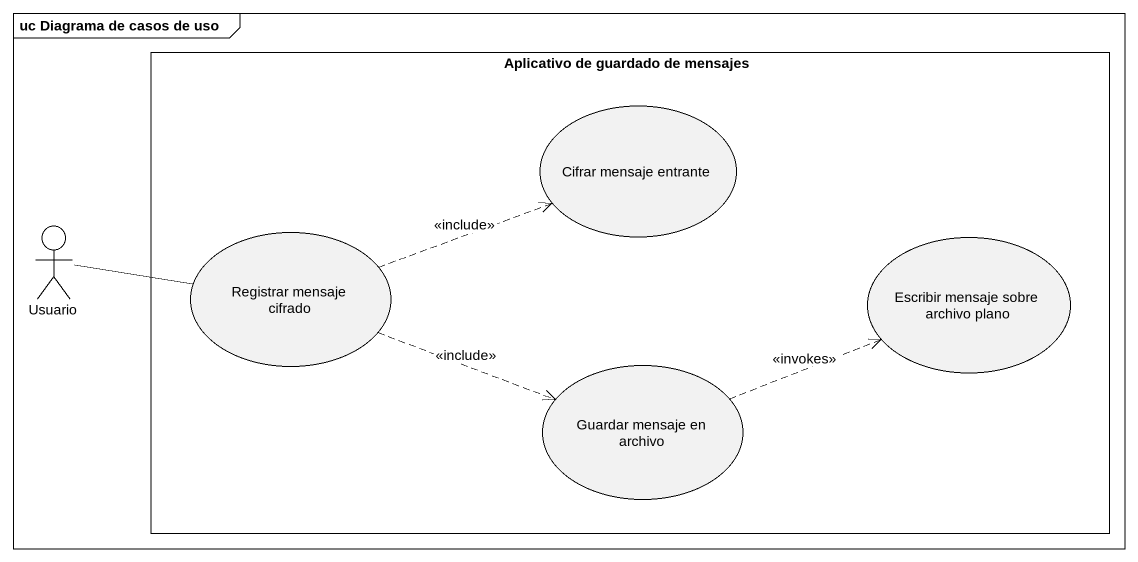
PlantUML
@startuml
mainframe uc Diagrama de casos de uso
rectangle "Aplicativo de guardado de mensajes" as Aplicativo_de_guardado_de {
  usecase "Cifrar mensaje entrante" as Cifrar_mensaje_entrante
  usecase "Registrar mensaje cifrado" as Registrar_mensaje_cifrado
  usecase "Escribir mensaje sobre archivo plano" as Escribir_mensaje_sobre
  usecase "Guardar mensaje en archivo" as Guardar_mensaje_en_archivo
}
actor Usuario
Usuario -right- Registrar_mensaje_cifrado
Registrar_mensaje_cifrado .right.> Cifrar_mensaje_entrante : <<include>>
Registrar_mensaje_cifrado .right.> Guardar_mensaje_en_archivo : <<include>>
Guardar_mensaje_en_archivo .right.> Escribir_mensaje_sobre : <<invokes>>
@enduml
